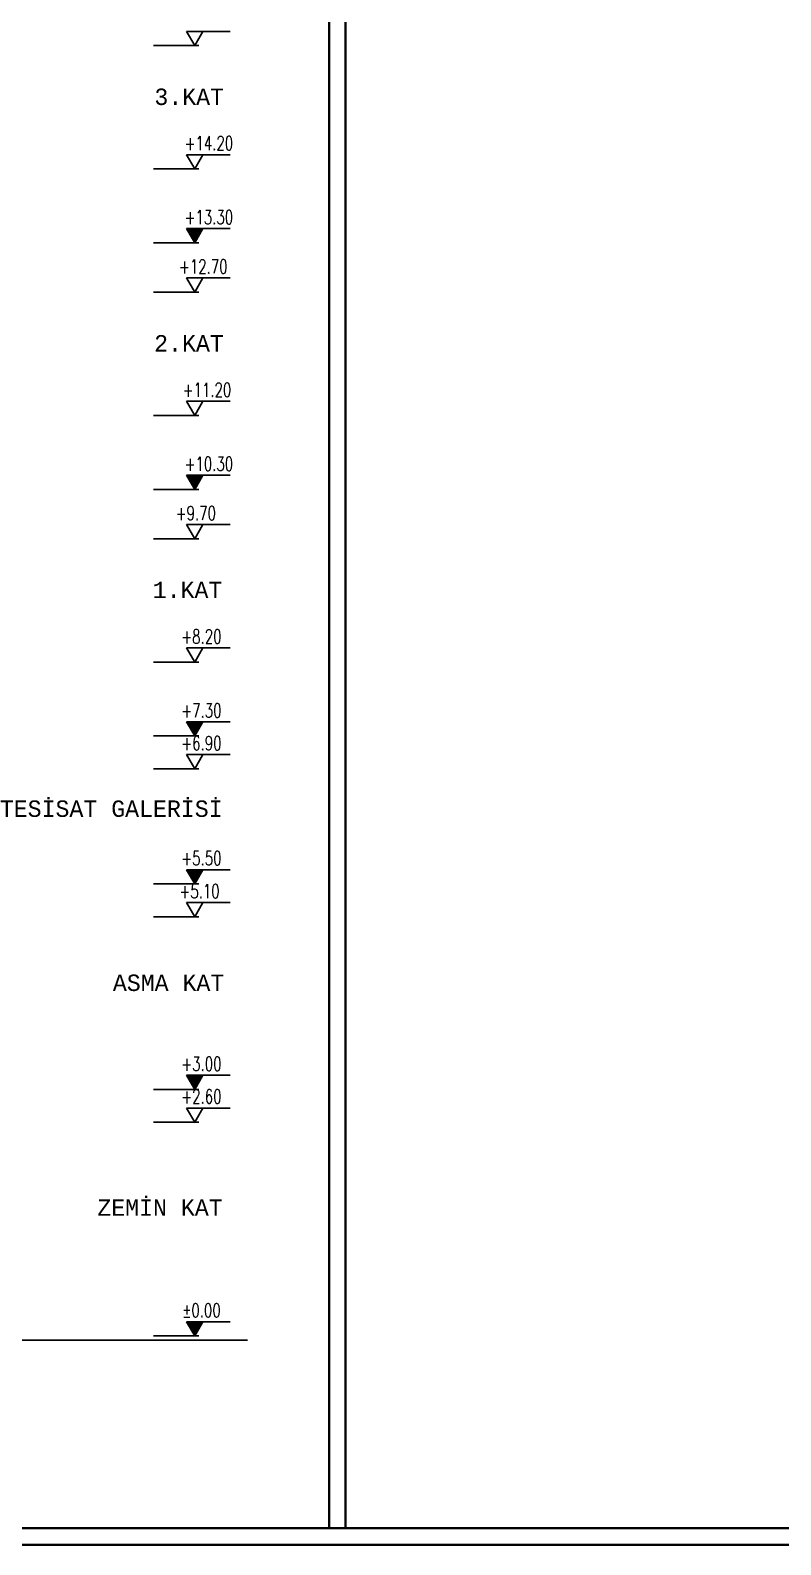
# Model space of a CAD drawing. Header units: inches. Extents: x -7543 to -822, y 102837 to 190349.
# Drawn here: x -824.5151 to -824.3325, y 102836.6651 to 102837.0336 of the extents above; entities that cross this region are included whole.
import ezdxf
from ezdxf.enums import TextEntityAlignment as Align

# ---------------------------------------------------------------- set-up
doc = ezdxf.new("R2010")
doc.units = ezdxf.units.IN
doc.header["$MEASUREMENT"] = 0
doc.layers.get('0').update_dxf_attribs({"lineweight": 25})
doc.layers.add('DUVAR', color=7, linetype='Continuous', lineweight=35, true_color=0xfc4642)
doc.layers.add('ICOL', color=55, linetype='Continuous', lineweight=25)
doc.layers.add('YAZI', color=7, linetype='Continuous', lineweight=25)
doc.styles.add('ISIM', font='monos.ttf', dxfattribs={"width": 1.1, "height": 200})
doc.styles.add('KAPı-PEN', font='simplex.shx', dxfattribs={"width": 0.7, "height": 10})

msp = doc.modelspace()

# ---------------------------------------------------------------- hatches: boundary and pattern name
at = {"layer": 'ICOL'}
for points in [[(-824.47709, 102836.98535), (-824.47309, 102836.98535), (-824.47509, 102836.98189)], [(-824.47709, 102836.92535), (-824.47309, 102836.92535), (-824.47509, 102836.92189)], [(-824.47709, 102836.86535), (-824.47309, 102836.86535), (-824.47509, 102836.86189)], [(-824.47709, 102836.82935), (-824.47309, 102836.82935), (-824.47509, 102836.82589)], [(-824.47709, 102836.77935), (-824.47309, 102836.77935), (-824.47509, 102836.77589)], [(-824.47709, 102836.71935), (-824.47309, 102836.71935), (-824.47509, 102836.71589)]]:
    msp.add_hatch(color=2, dxfattribs=at).paths.add_polyline_path(points)

# ---------------------------------------------------------------- linework, layer by layer
msp.add_line((-824.99328, 102836.71489), (-824.46221, 102836.71489))
at = {"layer": 'DUVAR'}
for p, q in [((-824.44239, 102836.66908), (-824.44239, 102837.43546)), ((-824.43839, 102836.66908), (-824.43839, 102837.43546)), ((-837.60107, 102836.66908), (-821.99356, 102836.66908)), ((-837.60507, 102836.66508), (-821.98956, 102836.66508))]:
    msp.add_line(p, q, dxfattribs=at)
at = {"layer": 'ICOL', "color": 2}
for p, q in [((-824.46647, 102837.03335), (-824.47709, 102837.03335)), ((-824.47709, 102837.03335), (-824.47509, 102837.02989)), ((-824.47509, 102837.02989), (-824.47309, 102837.03335)), ((-824.47409, 102837.02989), (-824.48509, 102837.02989)), ((-824.47709, 102837.00335), (-824.47509, 102836.99989)), ((-824.46647, 102837.00335), (-824.47709, 102837.00335)), ((-824.47509, 102836.99989), (-824.47309, 102837.00335)), ((-824.47409, 102836.99989), (-824.48509, 102836.99989)), ((-824.47709, 102836.98535), (-824.47509, 102836.98189)), ((-824.46647, 102836.98535), (-824.47709, 102836.98535)), ((-824.47509, 102836.98189), (-824.47309, 102836.98535)), ((-824.47409, 102836.98189), (-824.48509, 102836.98189)), ((-824.46647, 102836.97335), (-824.47709, 102836.97335)), ((-824.47709, 102836.97335), (-824.47509, 102836.96989)), ((-824.47509, 102836.96989), (-824.47309, 102836.97335)), ((-824.47409, 102836.96989), (-824.48509, 102836.96989)), ((-824.47709, 102836.94335), (-824.47509, 102836.93989)), ((-824.46647, 102836.94335), (-824.47709, 102836.94335)), ((-824.47509, 102836.93989), (-824.47309, 102836.94335)), ((-824.47409, 102836.93989), (-824.48509, 102836.93989)), ((-824.47709, 102836.92535), (-824.47509, 102836.92189)), ((-824.46647, 102836.92535), (-824.47709, 102836.92535)), ((-824.47509, 102836.92189), (-824.47309, 102836.92535)), ((-824.47409, 102836.92189), (-824.48509, 102836.92189)), ((-824.46647, 102836.91335), (-824.47709, 102836.91335)), ((-824.47709, 102836.91335), (-824.47509, 102836.90989)), ((-824.47509, 102836.90989), (-824.47309, 102836.91335)), ((-824.47409, 102836.90989), (-824.48509, 102836.90989)), ((-824.47709, 102836.88335), (-824.47509, 102836.87989)), ((-824.46647, 102836.88335), (-824.47709, 102836.88335)), ((-824.47509, 102836.87989), (-824.47309, 102836.88335)), ((-824.47409, 102836.87989), (-824.48509, 102836.87989)), ((-824.47709, 102836.86535), (-824.47509, 102836.86189)), ((-824.46647, 102836.86535), (-824.47709, 102836.86535)), ((-824.47509, 102836.86189), (-824.47309, 102836.86535)), ((-824.47409, 102836.86189), (-824.48509, 102836.86189)), ((-824.47709, 102836.85735), (-824.47509, 102836.85389)), ((-824.46647, 102836.85735), (-824.47709, 102836.85735)), ((-824.47509, 102836.85389), (-824.47309, 102836.85735)), ((-824.47409, 102836.85389), (-824.48509, 102836.85389)), ((-824.47709, 102836.82935), (-824.47509, 102836.82589)), ((-824.46647, 102836.82935), (-824.47709, 102836.82935)), ((-824.47509, 102836.82589), (-824.47309, 102836.82935)), ((-824.47409, 102836.82589), (-824.48509, 102836.82589)), ((-824.47709, 102836.82135), (-824.47509, 102836.81789)), ((-824.46647, 102836.82135), (-824.47709, 102836.82135)), ((-824.47509, 102836.81789), (-824.47309, 102836.82135)), ((-824.47409, 102836.81789), (-824.48509, 102836.81789)), ((-824.47709, 102836.77935), (-824.47509, 102836.77589)), ((-824.46647, 102836.77935), (-824.47709, 102836.77935)), ((-824.47509, 102836.77589), (-824.47309, 102836.77935)), ((-824.47409, 102836.77589), (-824.48509, 102836.77589)), ((-824.47709, 102836.77135), (-824.47509, 102836.76789)), ((-824.46647, 102836.77135), (-824.47709, 102836.77135)), ((-824.47509, 102836.76789), (-824.47309, 102836.77135)), ((-824.47409, 102836.76789), (-824.48509, 102836.76789)), ((-824.47709, 102836.71935), (-824.47509, 102836.71589)), ((-824.46647, 102836.71935), (-824.47709, 102836.71935)), ((-824.47509, 102836.71589), (-824.47309, 102836.71935)), ((-824.47409, 102836.71589), (-824.48509, 102836.71589))]:
    msp.add_line(p, q, dxfattribs=at)

# ---------------------------------------------------------------- texts
at = {"layer": 'ICOL', "color": 2, "style": 'KAPı-PEN', "width": 0.7}
for tag, p in [('+14.20', (-824.47165, 102837.00442)), ('+13.30', (-824.47165, 102836.98642)), ('+12.70', (-824.47301, 102836.97442)), ('+11.20', (-824.4721, 102836.94442)), ('+10.30', (-824.47165, 102836.92642)), ('+9.70', (-824.47482, 102836.91442)), ('+8.20', (-824.47346, 102836.88442)), ('+7.30', (-824.47346, 102836.86642)), ('+6.90', (-824.47346, 102836.85842)), ('+5.50', (-824.47346, 102836.83042)), ('+5.10', (-824.47392, 102836.82242)), ('+3.00', (-824.47346, 102836.78042)), ('+2.60', (-824.47346, 102836.77242)), ('%%P0.00', (-824.47346, 102836.72042))]:
    msp.add_attdef(tag, text='+17.50', height=0.0034, dxfattribs=at).set_placement(p, align=Align.CENTER)
at = {"layer": 'YAZI', "style": 'ISIM'}
for s, p in [('3.KAT', (-824.48491, 102837.01544)), ('2.KAT', (-824.48496, 102836.95544)), ('1.KAT', (-824.48532, 102836.89544)), ('TESİSAT GALERİSİ', (-824.52253, 102836.8422)), ('ASMA KAT', (-824.49501, 102836.79983)), ('ZEMİN KAT', (-824.49879, 102836.74514))]:
    msp.add_text(s, height=0.004, dxfattribs=at).set_placement(p)

doc.saveas('drawing.dxf')
